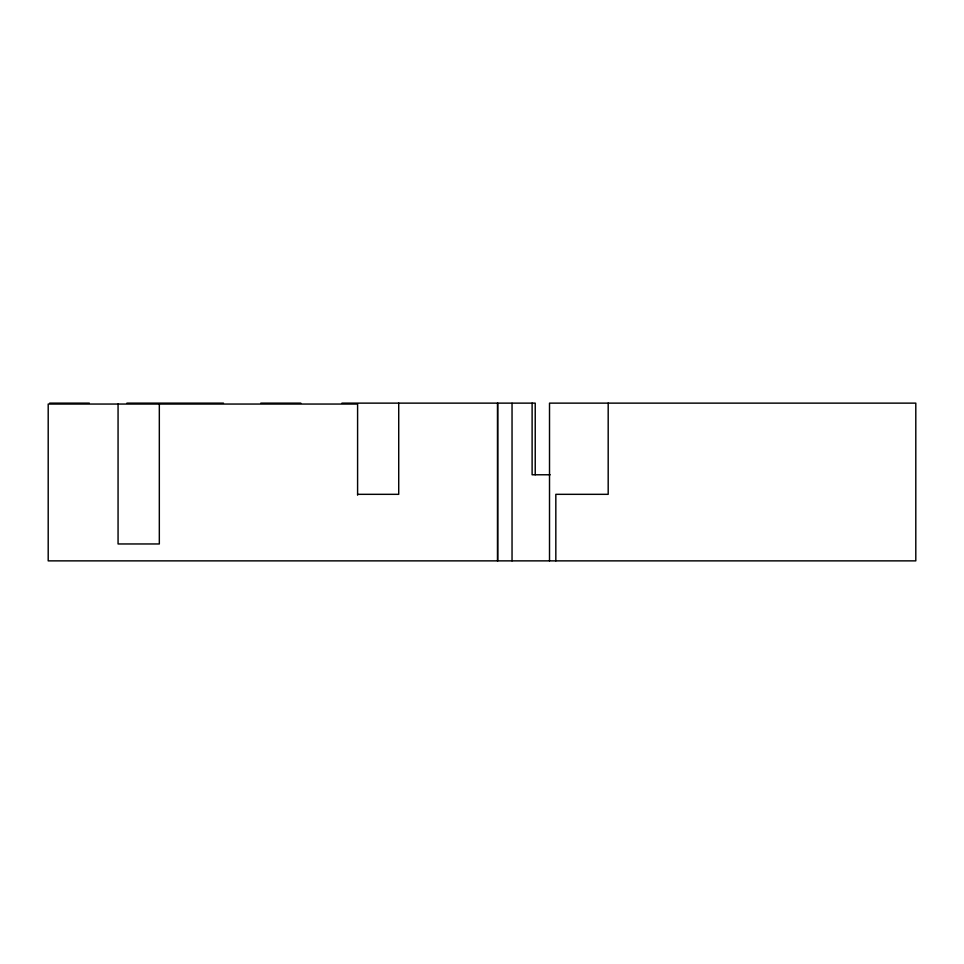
<?xml version="1.0" encoding="UTF-8"?>
<svg xmlns="http://www.w3.org/2000/svg" width="964" height="964" viewBox="0 0 964 964"><rect width="100%" height="100%" fill="white"/><g stroke="black" fill="none" stroke-linecap="round" stroke-linejoin="round"><path stroke-width="1.45" d="M512.041 560.867L512.041 403.289M49.67 403.133L89.315 403.133M126.899 403.133L223.479 403.133M260.822 403.133L300.828 403.133M341.931 403.133L535.225 403.133L535.225 474.77M550.155 474.77L532.116 474.77L532.116 403.133M357.596 494.327L398.722 494.327L398.722 403.133M608.188 403.133L608.188 494.327L555.83 494.327L555.83 560.867M549.516 560.867L549.516 403.133L915.8 403.133L915.8 560.867L48.2 560.867L48.2 404.049L357.596 404.049L357.596 495.159M497.713 403.133L497.713 560.867M497.496 403.133L497.496 560.867M159.325 404.049L159.325 543.961L118.066 543.961L118.066 404.049"/></g></svg>
